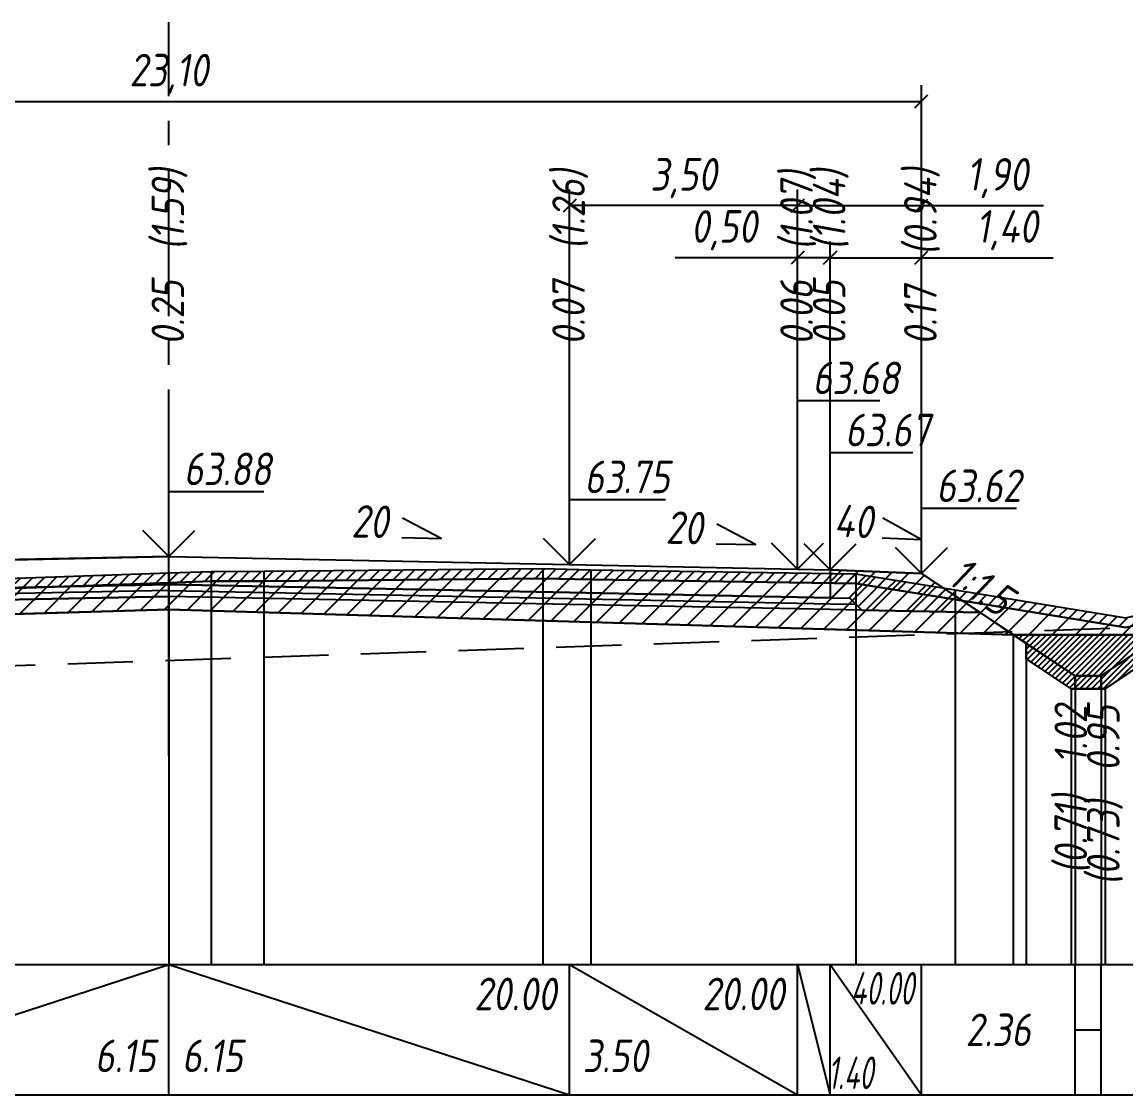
# Model space of a CAD drawing. Extents: x -717 to 1451, y -133302 to 233.
# Drawn here: x 163.7 to 248.4, y -3347 to -3264.6 of the extents above; entities that cross this region are included whole.
import ezdxf
from ezdxf.enums import TextEntityAlignment as Align

# ---------------------------------------------------------------- set-up
doc = ezdxf.new("R2010")
doc.units = 0
doc.linetypes.add('осевая2', pattern=[1.125, 0.75, -0.125, 0.125, -0.125])
doc.linetypes.add('штриховая', pattern=[0.75, 0.5, -0.25])
for name, color, linetype in [('Интерполированный поперечник', 2, 'Continuous'), ('Код_514', 1, 'Continuous'), ('Контур_0', 7, 'Continuous'), ('Контур_2521', 7, 'Continuous'), ('Контур_2564', 7, 'Continuous'), ('Контур_2660', 7, 'Continuous'), ('Контур_2665', 7, 'Continuous'), ('Контур_400', 7, 'Continuous'), ('Контур_508', 7, 'Continuous'), ('Контур_512', 7, 'Continuous'), ('Контур_513', 7, 'Continuous'), ('Контур_818', 7, 'Continuous'), ('Красный поперечник', 1, 'Continuous'), ('Объём_2501', 7, 'Continuous'), ('Объём_2564', 7, 'Continuous'), ('Объём_2650', 7, 'Continuous'), ('Объём_2660', 7, 'Continuous'), ('Объём_2661', 7, 'Continuous'), ('Объём_2663', 7, 'Continuous'), ('Объём_2664', 7, 'Continuous'), ('Объём_2665', 7, 'Continuous'), ('Объём_2666', 7, 'Continuous'), ('Объём_2667', 7, 'Continuous'), ('Объём_2668', 7, 'Continuous'), ('Объём_2669', 7, 'Continuous'), ('Объём_2675', 7, 'Continuous'), ('Ось', 1, 'осевая2'), ('Откосы', 7, 'Continuous'), ('Отметки покрытия', 7, 'Continuous'), ('Рабочие отметки', 7, 'Continuous'), ('Рабочие отметки доп.', 7, 'Continuous'), ('Таблица', 7, 'Continuous'), ('Уклоны проезжей части', 7, 'Continuous'), ('Черный поперечник', 3, 'Continuous')]:
    doc.layers.add(name, color=color, linetype=linetype)
for name, color, linetype, true_color in [('Контур_2540', 2, 'Continuous', 0xffff00), ('Контур_2560', 2, 'Continuous', 0xffff00), ('Контур_2561', 7, 'Continuous', 0xff8040), ('Контур_2562', 3, 'Continuous', 0x00ff00), ('Контур_2563', 7, 'Continuous', 0xff8000), ('Контур_2570', 7, 'Continuous', 0x80ff00), ('Контур_2583', 3, 'Continuous', 0x00ff00), ('Контур_2584', 3, 'Continuous', 0x00ff00), ('Контур_2736', 4, 'Continuous', 0x00ffff), ('Контур_2737', 4, 'Continuous', 0x00ffff), ('Контур_2738', 4, 'Continuous', 0x00ffff), ('Контур_2739', 4, 'Continuous', 0x00ffff), ('Контур_2745', 7, 'Continuous', 0xa4ffff), ('Контур_2747', 4, 'Continuous', 0x00ffff), ('Контур_2748', 4, 'Continuous', 0x00ffff), ('Контур_2749', 4, 'Continuous', 0x00ffff), ('Контур_402', 7, 'Continuous', 0xff6464), ('Контур_703', 4, 'Continuous', 0x00ffff), ('Контур_705', 4, 'Continuous', 0x00ffff), ('Контур_707', 4, 'Continuous', 0x00ffff), ('Контур_720', 131, 'Continuous', 0xaaffff), ('Объём_2500', 7, 'Continuous', 0xc0c0c0), ('Объём_2520', 7, 'Continuous', 0x80ffff), ('Объём_2540', 2, 'Continuous', 0xffff00), ('Объём_2560', 2, 'Continuous', 0xffff00), ('Объём_2561', 7, 'Continuous', 0xff8040), ('Объём_2562', 3, 'Continuous', 0x00ff00), ('Объём_2563', 7, 'Continuous', 0xff8000), ('Объём_2570', 7, 'Continuous', 0x80ff00), ('Объём_2580', 3, 'Continuous', 0x00ff00), ('Объём_2583', 3, 'Continuous', 0x00ff00), ('Объём_2584', 3, 'Continuous', 0x00ff00), ('Объём_2593', 3, 'Continuous', 0x00ff00), ('Объём_2597', 3, 'Continuous', 0x00ff00), ('Объём_2600', 7, 'Continuous', 0x808000), ('Объём_2620', 2, 'Continuous', 0xffff00)]:
    doc.layers.add(name, color=color, linetype=linetype, true_color=true_color)
doc.styles.get("Standard").update_dxf_attribs({"font": 'txt', "height": 2.5})
doc.styles.add('М', font='romand.shx', dxfattribs={"width": 0.8, "oblique": 10, "height": 2.5})
doc.dimstyles.new('ISO-25', dxfattribs={"dimtxt": 2.5, "dimasz": 2.5, "dimexe": 1.25, "dimexo": 0.625, "dimtad": 1, "dimtxsty": 'Standard', "dimcen": 2.5, "dimadec": 0, "dimazin": 0, "dimtfac": 1, "dimtmove": 0, "dimatfit": 3, "dimfxl": 1, "dimarcsym": 0})

# ---------------------------------------------------------------- blocks, each defined once
blk = doc.blocks.new('_Oblique')
at = {"color": 0, "linetype": 'ByBlock', "lineweight": -2}
blk.add_line((-0.5, -0.5), (0.5, 0.5), dxfattribs=at)
blk = doc.blocks.new('*D72')
at = {"color": 0, "lineweight": -2, "transparency": 16777216}
for p, q in [((225.674, -3306.131), (225.674, -3281.491)), ((232.674, -3306.411), (232.674, -3281.491)), ((225.674, -3282.741), (232.674, -3282.741)), ((232.674, -3282.741), (242.787, -3282.741))]:
    blk.add_line(p, q, dxfattribs=at)
at = {"layer": 'Defpoints', "color": 0, "transparency": 16777216}
for p in [(232.674, -3282.741), (225.674, -3306.756), (232.674, -3307.036)]:
    blk.add_point(p, dxfattribs=at)
at = {"color": 0, "lineweight": -2, "transparency": 16777216, "rotation": 180}
blk.add_blockref('_Oblique', (225.674, -3282.741), dxfattribs=at)
at = {"color": 0, "lineweight": -2, "transparency": 16777216}
blk.add_blockref('_Oblique', (232.674, -3282.741), dxfattribs=at)
at = {"color": 0, "transparency": 16777216, "insert": (239.246, -3280.628), "char_height": 2.5, "width": 8.75, "attachment_point": 5, "style": 'М'}
blk.add_mtext('1,40', dxfattribs=at)
blk = doc.blocks.new('*D74')
at = {"color": 0, "lineweight": -2, "transparency": 16777216}
for p, q in [((223.174, -3306.081), (223.174, -3281.491)), ((225.674, -3306.131), (225.674, -3281.491)), ((223.174, -3282.741), (213.77, -3282.741)), ((225.674, -3282.741), (223.174, -3282.741))]:
    blk.add_line(p, q, dxfattribs=at)
at = {"layer": 'Defpoints', "color": 0, "transparency": 16777216}
for p in [(225.674, -3282.741), (223.174, -3306.706), (225.674, -3306.756)]:
    blk.add_point(p, dxfattribs=at)
at = {"color": 0, "lineweight": -2, "transparency": 16777216, "rotation": 180}
blk.add_blockref('_Oblique', (223.174, -3282.741), dxfattribs=at)
at = {"color": 0, "lineweight": -2, "transparency": 16777216}
blk.add_blockref('_Oblique', (225.674, -3282.741), dxfattribs=at)
at = {"color": 0, "transparency": 16777216, "insert": (217.531, -3280.628), "char_height": 2.5, "width": 9.16667, "attachment_point": 5, "style": 'М'}
blk.add_mtext('0,50', dxfattribs=at)
blk = doc.blocks.new('*D76')
at = {"color": 0, "lineweight": -2, "transparency": 16777216}
for p, q in [((205.674, -3305.731), (205.674, -3277.491)), ((223.174, -3306.081), (223.174, -3277.491)), ((223.174, -3278.741), (205.674, -3278.741))]:
    blk.add_line(p, q, dxfattribs=at)
at = {"layer": 'Defpoints', "color": 0, "transparency": 16777216}
for p in [(205.674, -3278.741), (205.674, -3306.356), (223.174, -3306.706)]:
    blk.add_point(p, dxfattribs=at)
at = {"color": 0, "lineweight": -2, "transparency": 16777216, "rotation": 180}
blk.add_blockref('_Oblique', (205.674, -3278.741), dxfattribs=at)
at = {"color": 0, "lineweight": -2, "transparency": 16777216}
blk.add_blockref('_Oblique', (223.174, -3278.741), dxfattribs=at)
at = {"color": 0, "transparency": 16777216, "insert": (214.424, -3276.628), "char_height": 2.5, "width": 9.58333, "attachment_point": 5, "style": 'М'}
blk.add_mtext('3,50', dxfattribs=at)
blk = doc.blocks.new('*D77')
at = {"color": 0, "lineweight": -2, "transparency": 16777216}
for p, q in [((223.174, -3306.081), (223.174, -3277.491)), ((232.674, -3306.411), (232.674, -3277.491)), ((223.174, -3278.741), (232.674, -3278.741)), ((232.674, -3278.741), (242.052, -3278.741))]:
    blk.add_line(p, q, dxfattribs=at)
at = {"layer": 'Defpoints', "color": 0, "transparency": 16777216}
for p in [(223.174, -3278.741), (223.174, -3306.706), (232.674, -3307.036)]:
    blk.add_point(p, dxfattribs=at)
at = {"color": 0, "lineweight": -2, "transparency": 16777216, "rotation": 180}
blk.add_blockref('_Oblique', (223.174, -3278.741), dxfattribs=at)
at = {"color": 0, "lineweight": -2, "transparency": 16777216}
blk.add_blockref('_Oblique', (232.674, -3278.741), dxfattribs=at)
at = {"color": 0, "transparency": 16777216, "insert": (238.512, -3276.628), "char_height": 2.5, "width": 8.75, "attachment_point": 5, "style": 'М'}
blk.add_mtext('1,90', dxfattribs=at)
blk = doc.blocks.new('*D79')
at = {"color": 0, "lineweight": -2, "transparency": 16777216}
for p, q in [((117.174, -3306.411), (117.174, -3269.491)), ((232.674, -3306.411), (232.674, -3269.491)), ((117.174, -3270.741), (232.674, -3270.741))]:
    blk.add_line(p, q, dxfattribs=at)
at = {"layer": 'Defpoints', "color": 0, "transparency": 16777216}
for p in [(232.674, -3270.741), (117.174, -3307.036), (232.674, -3307.036)]:
    blk.add_point(p, dxfattribs=at)
at = {"color": 0, "lineweight": -2, "transparency": 16777216, "rotation": 180}
blk.add_blockref('_Oblique', (117.174, -3270.741), dxfattribs=at)
at = {"color": 0, "lineweight": -2, "transparency": 16777216}
blk.add_blockref('_Oblique', (232.674, -3270.741), dxfattribs=at)
at = {"color": 0, "transparency": 16777216, "insert": (174.924, -3268.628), "char_height": 2.5, "width": 11.25, "attachment_point": 5, "style": 'М'}
blk.add_mtext('23,10', dxfattribs=at)

msp = doc.modelspace()

# ---------------------------------------------------------------- hatches: boundary and pattern name
at = {"layer": 'Объём_2563'}
h = msp.add_hatch(dxfattribs=at)
h.set_pattern_fill('ANSI31', color=256, scale=0.3)
h.paths.add_polyline_path([(227.174, -3308.874), (228.092, -3309.792), (237.174, -3309.974), (232.674, -3306.974), (225.674, -3306.694), (225.674, -3308.844)])
at = {"layer": 'Объём_2570'}
h = msp.add_hatch(dxfattribs=at)
h.set_pattern_fill('ANSI31', color=256, scale=0.2)
h.paths.add_polyline_path([(174.924, -3307.684), (153.762, -3308.427), (150.133, -3308.562), (147.697, -3308.7), (130.694, -3310.082), (123.186, -3313.124), (114.705, -3316.441), (105, -3315.84), (105, -3315.09), (114.705, -3315.691), (123.186, -3312.374), (130.694, -3309.332), (147.697, -3307.95), (150.133, -3307.812), (153.762, -3307.677), (174.924, -3306.934)])
h = msp.add_hatch(dxfattribs=at)
h.set_pattern_fill('ANSI31', color=256, scale=0.2)
h.paths.add_polyline_path([(255.611, -3309.485), (254.295, -3309.712), (248.369, -3311.126), (235.266, -3308.981), (227.652, -3307.745), (207.317, -3307.447), (203.633, -3307.349), (182.215, -3307.552), (178.166, -3307.57), (174.924, -3307.684), (174.924, -3306.934), (178.166, -3306.82), (182.215, -3306.802), (203.633, -3306.599), (207.317, -3306.697), (227.652, -3306.995), (235.266, -3308.231), (248.369, -3310.376), (254.295, -3308.962), (255.611, -3308.735)])
at = {"layer": 'Объём_2600'}
h = msp.add_hatch(dxfattribs=at)
h.set_pattern_fill('ANSI31', color=6, scale=0.4)
h.paths.add_polyline_path([(128.1, -3311.133), (130.694, -3310.082), (147.697, -3308.7), (150.133, -3308.562), (153.762, -3308.427), (174.924, -3307.684), (174.924, -3309.729)])
h = msp.add_hatch(dxfattribs=at)
h.set_pattern_fill('ANSI31', color=6, scale=0.4)
h.paths.add_polyline_path([(244.903, -3311.673), (239.722, -3311.673), (174.924, -3309.729), (174.924, -3307.684), (178.166, -3307.57), (182.215, -3307.552), (203.633, -3307.349), (207.317, -3307.447), (227.652, -3307.745), (235.266, -3308.981), (248.369, -3311.126), (254.062, -3309.767), (251.204, -3311.673)])
at = {"layer": 'Объём_2620'}
h = msp.add_hatch(dxfattribs=at)
h.set_pattern_fill('ANSI31', color=2, scale=0.1)
h.paths.add_polyline_path([(240.713, -3312.333), (239.722, -3311.673), (251.204, -3311.673), (250.213, -3312.333), (250.213, -3313.535), (246.766, -3315.833), (244.161, -3315.833), (240.713, -3313.535)])

# ---------------------------------------------------------------- linework, layer by layer
at = {"layer": 'Интерполированный поперечник', "linetype": 'штриховая', "ltscale": 10, "flags": 128}
msp.add_lwpolyline([(114.705, -3315.691), (248.369, -3311.126)], dxfattribs=at)
at = {"layer": 'Код_514'}
for p, q in [((144.174, -3347), (174.924, -3337)), ((174.924, -3347), (174.924, -3337)), ((174.924, -3337), (205.674, -3347)), ((205.674, -3347), (205.674, -3337)), ((205.674, -3337), (223.174, -3347)), ((223.174, -3347), (223.174, -3337)), ((223.174, -3337), (225.674, -3347)), ((225.674, -3347), (225.674, -3337)), ((225.674, -3337), (232.674, -3347)), ((232.674, -3347), (232.674, -3337)), ((244.463, -3347), (244.463, -3337)), ((246.463, -3347), (246.463, -3337)), ((244.463, -3342), (246.463, -3342))]:
    msp.add_line(p, q, dxfattribs=at)
at = {"layer": 'Контур_0', "flags": 128}
for points in [[(174.924, -3305.679), (144.174, -3306.294), (126.674, -3306.644), (126.674, -3306.644), (126.674, -3306.644), (126.674, -3306.644), (126.674, -3306.644), (124.174, -3306.694), (124.174, -3308.844), (126.674, -3308.794), (126.674, -3308.794), (126.674, -3308.794), (126.674, -3308.794), (126.674, -3308.794), (126.674, -3308.794), (144.174, -3308.444), (174.924, -3307.829), (174.924, -3305.679)], [(174.924, -3305.679), (205.674, -3306.294), (223.174, -3306.644), (223.174, -3306.644), (223.174, -3306.644), (223.174, -3306.644), (223.174, -3306.644), (223.174, -3306.644), (225.674, -3306.694), (225.674, -3308.844), (223.174, -3308.794), (223.174, -3308.794), (223.174, -3308.794), (223.174, -3308.794), (223.174, -3308.794), (223.174, -3308.794), (205.674, -3308.444), (174.924, -3307.829), (174.924, -3305.679)], [(232.674, -3306.974), (232.674, -3306.974)], [(232.674, -3306.974), (239.364, -3311.434), (239.364, -3311.434), (239.364, -3311.434), (239.364, -3311.434), (239.364, -3311.434), (239.364, -3311.434), (239.364, -3311.434), (239.364, -3311.434), (239.364, -3311.434), (239.364, -3311.434), (239.364, -3311.434), (239.364, -3311.434), (239.364, -3311.434), (239.364, -3311.434), (244.463, -3314.833)], [(232.674, -3306.974), (239.364, -3311.434), (239.364, -3311.434), (239.364, -3311.434), (239.364, -3311.434), (239.364, -3311.434), (239.364, -3311.434), (239.364, -3311.434), (239.364, -3311.434), (239.364, -3311.434), (239.364, -3311.434), (239.364, -3311.434), (239.364, -3311.434), (239.364, -3311.434), (239.364, -3311.434), (244.463, -3314.833), (246.463, -3314.833), (255.611, -3308.735)], [(174.924, -3307.829), (144.174, -3308.444), (126.674, -3308.794), (126.674, -3308.794), (126.674, -3308.794), (126.674, -3308.794), (126.674, -3308.794), (126.674, -3308.794), (124.174, -3308.844), (122.674, -3308.874), (121.755, -3309.792), (124.174, -3309.744), (126.674, -3309.694), (126.674, -3309.694), (126.674, -3309.694), (126.674, -3309.694), (126.674, -3309.694), (126.674, -3309.694), (144.174, -3309.344), (174.924, -3308.729), (174.924, -3307.829)], [(174.924, -3307.829), (205.674, -3308.444), (223.174, -3308.794), (223.174, -3308.794), (223.174, -3308.794), (223.174, -3308.794), (223.174, -3308.794), (223.174, -3308.794), (225.674, -3308.844), (227.174, -3308.874), (228.092, -3309.792), (225.674, -3309.744), (223.174, -3309.694), (223.174, -3309.694), (223.174, -3309.694), (223.174, -3309.694), (223.174, -3309.694), (223.174, -3309.694), (205.674, -3309.344), (174.924, -3308.729), (174.924, -3307.829)], [(225.674, -3308.844), (227.174, -3308.874), (228.092, -3309.792), (237.174, -3309.974)]]:
    msp.add_lwpolyline(points, dxfattribs=at)
at = {"layer": 'Контур_2521', "color": 250, "flags": 128}
for points in [[(174.924, -3308.279), (144.174, -3308.894), (126.674, -3309.244), (126.674, -3309.244), (126.674, -3309.244), (126.674, -3309.244), (126.674, -3309.244), (126.674, -3309.244), (124.174, -3309.294), (122.215, -3309.333)], [(174.924, -3308.279), (205.674, -3308.894), (223.174, -3309.244), (223.174, -3309.244), (223.174, -3309.244), (223.174, -3309.244), (223.174, -3309.244), (223.174, -3309.244), (225.674, -3309.294), (227.633, -3309.333)]]:
    msp.add_lwpolyline(points, dxfattribs=at)
at = {"layer": 'Контур_2540', "flags": 128}
for points in [[(144.174, -3309.344), (126.674, -3309.694), (124.174, -3309.744), (121.755, -3309.792), (112.674, -3309.974), (110.125, -3311.673), (174.924, -3309.729), (174.924, -3308.729), (144.174, -3309.344)], [(174.924, -3309.729), (239.722, -3311.673), (237.174, -3309.974), (228.092, -3309.792), (225.674, -3309.744), (223.174, -3309.694), (205.674, -3309.344), (174.924, -3308.729), (174.924, -3309.729)]]:
    msp.add_lwpolyline(points, dxfattribs=at)
at = {"layer": 'Контур_2560', "flags": 128}
msp.add_lwpolyline([(225.674, -3306.694), (232.674, -3306.974), (232.674, -3306.974), (232.674, -3306.974)], dxfattribs=at)
at = {"layer": 'Контур_2561', "flags": 128}
msp.add_lwpolyline([(225.674, -3306.694), (225.674, -3306.694), (232.674, -3306.974), (232.674, -3306.974), (225.674, -3306.694)], dxfattribs=at)
at = {"layer": 'Контур_2562', "flags": 128}
msp.add_lwpolyline([(232.674, -3306.974), (232.674, -3306.974), (232.674, -3306.974), (232.674, -3306.974), (232.674, -3306.974)], dxfattribs=at)
at = {"layer": 'Контур_2563', "flags": 128}
msp.add_lwpolyline([(227.174, -3308.874), (228.092, -3309.792), (237.174, -3309.974), (232.674, -3306.974), (225.674, -3306.694), (225.674, -3308.844), (227.174, -3308.874)], dxfattribs=at)
at = {"layer": 'Контур_2564', "flags": 128}
msp.add_lwpolyline([(225.674, -3306.694), (232.674, -3306.974)], dxfattribs=at)
at = {"layer": 'Контур_2570', "flags": 128}
msp.add_lwpolyline([(80, -3315.606), (94.206, -3315.478), (100.572, -3315.565), (114.705, -3316.441), (123.186, -3313.124), (130.694, -3310.082), (147.697, -3308.7), (150.133, -3308.562), (153.762, -3308.427), (174.924, -3307.684), (178.166, -3307.57), (182.215, -3307.552), (203.633, -3307.349), (207.317, -3307.447), (227.652, -3307.745), (235.266, -3308.981), (248.369, -3311.126), (254.295, -3309.712), (280.611, -3305.179)], dxfattribs=at)
at = {"layer": 'Контур_2583', "flags": 128}
for points in [[(244.463, -3314.833), (240.713, -3312.333), (240.713, -3313.535), (244.161, -3315.833), (244.463, -3315.833), (244.463, -3314.833)], [(250.213, -3313.535), (250.213, -3312.333), (246.463, -3314.833), (246.463, -3315.833), (246.766, -3315.833), (250.213, -3313.535)]]:
    msp.add_lwpolyline(points, dxfattribs=at)
at = {"layer": 'Контур_2584', "flags": 128}
msp.add_lwpolyline([(244.463, -3314.833), (244.463, -3315.833), (246.463, -3315.833), (246.463, -3314.833), (244.463, -3314.833)], dxfattribs=at)
at = {"layer": 'Контур_2660', "flags": 128}
for points in [[(110.125, -3311.673), (174.924, -3309.729)], [(174.924, -3309.729), (239.722, -3311.673)]]:
    msp.add_lwpolyline(points, dxfattribs=at)
at = {"layer": 'Контур_2665', "flags": 128}
msp.add_lwpolyline([(232.674, -3306.974), (232.674, -3306.974)], dxfattribs=at)
at = {"layer": 'Контур_2736', "flags": 128}
for points in [[(232.674, -3306.974), (239.364, -3311.434)], [(239.364, -3311.434), (244.463, -3314.833)]]:
    msp.add_lwpolyline(points, dxfattribs=at)
at = {"layer": 'Контур_2737', "flags": 128}
msp.add_lwpolyline([(239.364, -3311.434), (239.364, -3311.434)], dxfattribs=at)
at = {"layer": 'Контур_2738', "flags": 128}
msp.add_lwpolyline([(239.364, -3311.434), (239.364, -3311.434)], dxfattribs=at)
at = {"layer": 'Контур_2739', "flags": 128}
msp.add_lwpolyline([(239.364, -3311.434), (239.364, -3311.434)], dxfattribs=at)
at = {"layer": 'Контур_2745', "flags": 128}
msp.add_lwpolyline([(239.364, -3311.434), (239.364, -3311.434)], dxfattribs=at)
msp.add_lwpolyline([(239.364, -3311.434), (239.364, -3311.434)], dxfattribs=at)
msp.add_lwpolyline([(239.364, -3311.434), (239.364, -3311.434)], dxfattribs=at)
msp.add_lwpolyline([(239.364, -3311.434), (239.364, -3311.434)], dxfattribs=at)
msp.add_lwpolyline([(239.364, -3311.434), (239.364, -3311.434)], dxfattribs=at)
msp.add_lwpolyline([(239.364, -3311.434), (239.364, -3311.434)], dxfattribs=at)
at = {"layer": 'Контур_2747', "flags": 128}
msp.add_lwpolyline([(239.364, -3311.434), (239.364, -3311.434)], dxfattribs=at)
at = {"layer": 'Контур_2748', "flags": 128}
msp.add_lwpolyline([(239.364, -3311.434), (239.364, -3311.434)], dxfattribs=at)
at = {"layer": 'Контур_2749', "flags": 128}
msp.add_lwpolyline([(239.364, -3311.434), (239.364, -3311.434)], dxfattribs=at)
at = {"layer": 'Контур_400', "flags": 128}
for points in [[(124.174, -3306.694), (126.674, -3306.644), (126.674, -3306.644), (126.674, -3306.644), (126.674, -3306.644), (126.674, -3306.644), (126.674, -3306.644), (144.174, -3306.294), (174.924, -3305.679)], [(174.924, -3305.679), (205.674, -3306.294), (223.174, -3306.644), (223.174, -3306.644), (223.174, -3306.644), (223.174, -3306.644), (223.174, -3306.644), (223.174, -3306.644), (225.674, -3306.694)]]:
    msp.add_lwpolyline(points, dxfattribs=at)
at = {"layer": 'Контур_402', "flags": 128}
msp.add_lwpolyline([(110.125, -3311.673), (174.924, -3309.729), (239.722, -3311.673)], dxfattribs=at)
at = {"layer": 'Контур_508', "flags": 128}
msp.add_lwpolyline([(104, -3317), (105, -3316.312), (105, -3315.09), (110.125, -3311.673), (174.924, -3309.729), (239.722, -3311.673), (240.713, -3312.333), (240.713, -3313.535), (244.161, -3315.833), (244.463, -3315.833), (246.463, -3315.833), (246.766, -3315.833), (250.213, -3313.535), (250.213, -3312.333), (255.611, -3308.735)], dxfattribs=at)
at = {"layer": 'Контур_512', "flags": 128}
msp.add_lwpolyline([(104, -3317), (105, -3316.312), (105, -3315.09), (110.125, -3311.673), (174.924, -3309.729), (239.722, -3311.673), (240.713, -3312.333), (240.713, -3313.535), (244.161, -3315.833), (244.463, -3315.833), (246.463, -3315.833), (246.766, -3315.833), (250.213, -3313.535), (250.213, -3312.333), (255.611, -3308.735)], dxfattribs=at)
at = {"layer": 'Контур_513', "flags": 128}
msp.add_lwpolyline([(104, -3317), (105, -3316.312), (105, -3315.09), (110.125, -3311.673), (174.924, -3309.729), (239.722, -3311.673), (240.713, -3312.333), (240.713, -3313.535), (244.161, -3315.833), (244.463, -3315.833), (246.463, -3315.833), (246.766, -3315.833), (250.213, -3313.535), (250.213, -3312.333), (255.611, -3308.735)], dxfattribs=at)
at = {"layer": 'Контур_703', "flags": 128}
msp.add_lwpolyline([(232.674, -3306.974), (239.364, -3311.434)], dxfattribs=at)
at = {"layer": 'Контур_705', "flags": 128}
msp.add_lwpolyline([(239.364, -3311.434), (239.364, -3311.434)], dxfattribs=at)
at = {"layer": 'Контур_707', "flags": 128}
msp.add_lwpolyline([(246.463, -3314.833), (255.611, -3308.735)], dxfattribs=at)
at = {"layer": 'Контур_720', "flags": 128}
msp.add_lwpolyline([(244.463, -3314.833), (246.463, -3314.833)], dxfattribs=at)
at = {"layer": 'Контур_818', "flags": 128}
msp.add_lwpolyline([(105, -3315.84), (114.705, -3316.441), (123.186, -3313.124), (130.694, -3310.082), (147.697, -3308.7), (150.133, -3308.562), (153.762, -3308.427), (174.924, -3307.684), (178.166, -3307.57), (182.215, -3307.552), (203.633, -3307.349), (207.317, -3307.447), (227.652, -3307.745), (235.266, -3308.981), (248.369, -3311.126), (254.295, -3309.712), (255.611, -3309.485)], dxfattribs=at)
at = {"layer": 'Красный поперечник'}
for p, q in [((144.174, -3306.294), (174.924, -3305.679)), ((174.924, -3305.679), (205.674, -3306.294)), ((205.674, -3306.294), (223.174, -3306.644)), ((223.174, -3306.644), (225.674, -3306.694)), ((225.674, -3306.694), (232.674, -3306.974)), ((232.674, -3306.974), (244.463, -3314.833)), ((246.463, -3314.833), (255.611, -3308.735)), ((174.924, -3309.729), (174.924, -3337)), ((239.722, -3311.673), (239.722, -3337)), ((240.713, -3312.333), (240.713, -3337)), ((240.713, -3313.535), (240.713, -3337)), ((244.463, -3314.833), (246.463, -3314.833)), ((244.161, -3315.833), (244.161, -3337)), ((244.463, -3315.833), (244.463, -3337)), ((246.463, -3315.833), (246.463, -3337)), ((246.766, -3315.833), (246.766, -3337))]:
    msp.add_line(p, q, dxfattribs=at)
at = {"layer": 'Объём_2500', "flags": 128}
for points in [[(174.924, -3305.679), (144.174, -3306.294), (126.674, -3306.644), (126.674, -3306.644), (126.674, -3306.644), (126.674, -3306.644), (126.674, -3306.644), (124.174, -3306.694), (124.174, -3308.844), (126.674, -3308.794), (126.674, -3308.794), (126.674, -3308.794), (126.674, -3308.794), (126.674, -3308.794), (126.674, -3308.794), (144.174, -3308.444), (174.924, -3307.829), (174.924, -3305.679)], [(174.924, -3305.679), (205.674, -3306.294), (223.174, -3306.644), (223.174, -3306.644), (223.174, -3306.644), (223.174, -3306.644), (223.174, -3306.644), (223.174, -3306.644), (225.674, -3306.694), (225.674, -3308.844), (223.174, -3308.794), (223.174, -3308.794), (223.174, -3308.794), (223.174, -3308.794), (223.174, -3308.794), (223.174, -3308.794), (205.674, -3308.444), (174.924, -3307.829), (174.924, -3305.679)]]:
    msp.add_lwpolyline(points, dxfattribs=at)
at = {"layer": 'Объём_2501', "flags": 128}
for points in [[(124.174, -3306.694), (126.674, -3306.644), (126.674, -3306.644), (126.674, -3306.644), (126.674, -3306.644), (126.674, -3306.644), (126.674, -3306.644), (144.174, -3306.294), (174.924, -3305.679)], [(174.924, -3305.679), (205.674, -3306.294), (223.174, -3306.644), (223.174, -3306.644), (223.174, -3306.644), (223.174, -3306.644), (223.174, -3306.644), (223.174, -3306.644), (225.674, -3306.694)]]:
    msp.add_lwpolyline(points, dxfattribs=at)
at = {"layer": 'Объём_2520', "color": 250, "flags": 128}
for points in [[(174.924, -3307.829), (144.174, -3308.444), (126.674, -3308.794), (126.674, -3308.794), (126.674, -3308.794), (126.674, -3308.794), (126.674, -3308.794), (126.674, -3308.794), (124.174, -3308.844), (122.674, -3308.874), (121.755, -3309.792), (124.174, -3309.744), (126.674, -3309.694), (126.674, -3309.694), (126.674, -3309.694), (126.674, -3309.694), (126.674, -3309.694), (126.674, -3309.694), (144.174, -3309.344), (174.924, -3308.729), (174.924, -3307.829)], [(174.924, -3307.829), (205.674, -3308.444), (223.174, -3308.794), (223.174, -3308.794), (223.174, -3308.794), (223.174, -3308.794), (223.174, -3308.794), (223.174, -3308.794), (225.674, -3308.844), (227.174, -3308.874), (228.092, -3309.792), (225.674, -3309.744), (223.174, -3309.694), (223.174, -3309.694), (223.174, -3309.694), (223.174, -3309.694), (223.174, -3309.694), (223.174, -3309.694), (205.674, -3309.344), (174.924, -3308.729), (174.924, -3307.829)]]:
    msp.add_lwpolyline(points, dxfattribs=at)
at = {"layer": 'Объём_2540', "flags": 128}
for points in [[(144.174, -3309.344), (126.674, -3309.694), (124.174, -3309.744), (121.755, -3309.792), (112.674, -3309.974), (110.125, -3311.673), (174.924, -3309.729), (174.924, -3308.729), (144.174, -3309.344)], [(174.924, -3309.729), (239.722, -3311.673), (237.174, -3309.974), (228.092, -3309.792), (225.674, -3309.744), (223.174, -3309.694), (205.674, -3309.344), (174.924, -3308.729), (174.924, -3309.729)]]:
    msp.add_lwpolyline(points, dxfattribs=at)
at = {"layer": 'Объём_2560', "flags": 128}
msp.add_lwpolyline([(225.674, -3306.694), (232.674, -3306.974), (232.674, -3306.974), (232.674, -3306.974)], dxfattribs=at)
at = {"layer": 'Объём_2561', "flags": 128}
msp.add_lwpolyline([(225.674, -3306.694), (225.674, -3306.694), (232.674, -3306.974), (232.674, -3306.974), (225.674, -3306.694)], dxfattribs=at)
at = {"layer": 'Объём_2562', "flags": 128}
msp.add_lwpolyline([(232.674, -3306.974), (232.674, -3306.974), (232.674, -3306.974), (232.674, -3306.974), (232.674, -3306.974)], dxfattribs=at)
at = {"layer": 'Объём_2563', "color": 250, "flags": 128}
msp.add_lwpolyline([(227.174, -3308.874), (228.092, -3309.792), (237.174, -3309.974), (232.674, -3306.974), (225.674, -3306.694), (225.674, -3308.844), (227.174, -3308.874)], dxfattribs=at)
at = {"layer": 'Объём_2564', "flags": 128}
msp.add_lwpolyline([(225.674, -3306.694), (232.674, -3306.974)], dxfattribs=at)
at = {"layer": 'Объём_2570', "flags": 128}
for points in [[(174.924, -3307.684), (153.762, -3308.427), (150.133, -3308.562), (147.697, -3308.7), (130.694, -3310.082), (123.186, -3313.124), (114.705, -3316.441), (105, -3315.84), (105, -3315.09), (114.705, -3315.691), (123.186, -3312.374), (130.694, -3309.332), (147.697, -3307.95), (150.133, -3307.812), (153.762, -3307.677), (174.924, -3306.934), (174.924, -3307.684), (174.924, -3307.684)], [(255.611, -3309.485), (254.295, -3309.712), (248.369, -3311.126), (235.266, -3308.981), (227.652, -3307.745), (207.317, -3307.447), (203.633, -3307.349), (182.215, -3307.552), (178.166, -3307.57), (174.924, -3307.684), (174.924, -3306.934), (178.166, -3306.82), (182.215, -3306.802), (203.633, -3306.599), (207.317, -3306.697), (227.652, -3306.995), (235.266, -3308.231), (248.369, -3310.376), (254.295, -3308.962), (255.611, -3308.735), (255.611, -3309.485), (255.611, -3309.485)]]:
    msp.add_lwpolyline(points, dxfattribs=at)
at = {"layer": 'Объём_2580', "flags": 128}
msp.add_lwpolyline([(232.674, -3306.974), (232.674, -3306.974)], dxfattribs=at)
at = {"layer": 'Объём_2583', "flags": 128}
for points in [[(244.463, -3314.833), (240.713, -3312.333), (240.713, -3313.535), (244.161, -3315.833), (244.463, -3315.833), (244.463, -3314.833)], [(250.213, -3313.535), (250.213, -3312.333), (246.463, -3314.833), (246.463, -3315.833), (246.766, -3315.833), (250.213, -3313.535)]]:
    msp.add_lwpolyline(points, dxfattribs=at)
at = {"layer": 'Объём_2584', "flags": 128}
msp.add_lwpolyline([(244.463, -3314.833), (244.463, -3315.833), (246.463, -3315.833), (246.463, -3314.833), (244.463, -3314.833)], dxfattribs=at)
at = {"layer": 'Объём_2593', "flags": 128}
for points in [[(240.713, -3312.333), (244.463, -3314.833)], [(246.463, -3314.833), (250.213, -3312.333)]]:
    msp.add_lwpolyline(points, dxfattribs=at)
at = {"layer": 'Объём_2597', "flags": 128}
msp.add_lwpolyline([(244.463, -3314.833), (246.463, -3314.833)], dxfattribs=at)
at = {"layer": 'Объём_2620', "flags": 128}
msp.add_lwpolyline([(240.713, -3312.333), (239.722, -3311.673), (251.204, -3311.673), (250.213, -3312.333), (250.213, -3313.535), (246.766, -3315.833), (244.161, -3315.833), (240.713, -3313.535), (240.713, -3312.333), (240.713, -3312.333)], dxfattribs=at)
at = {"layer": 'Объём_2650', "color": 6, "flags": 128}
for points in [[(128.1, -3311.133), (130.694, -3310.082), (147.697, -3308.7), (150.133, -3308.562), (153.762, -3308.427), (174.924, -3307.684), (174.924, -3309.729), (128.1, -3311.133), (128.1, -3311.133)], [(244.903, -3311.673), (239.722, -3311.673), (174.924, -3309.729), (174.924, -3307.684), (178.166, -3307.57), (182.215, -3307.552), (203.633, -3307.349), (207.317, -3307.447), (227.652, -3307.745), (235.266, -3308.981), (248.369, -3311.126), (254.062, -3309.767), (251.204, -3311.673), (244.903, -3311.673), (244.903, -3311.673)]]:
    msp.add_lwpolyline(points, dxfattribs=at)
at = {"layer": 'Объём_2660', "flags": 128}
for points in [[(110.125, -3311.673), (174.924, -3309.729)], [(174.924, -3309.729), (239.722, -3311.673)]]:
    msp.add_lwpolyline(points, dxfattribs=at)
at = {"layer": 'Объём_2661', "flags": 128}
msp.add_lwpolyline([(232.674, -3306.974), (239.364, -3311.434), (239.722, -3311.673)], dxfattribs=at)
at = {"layer": 'Объём_2663', "flags": 128}
for points in [[(239.722, -3311.673), (244.463, -3314.833)], [(246.463, -3314.833), (251.204, -3311.673)]]:
    msp.add_lwpolyline(points, dxfattribs=at)
at = {"layer": 'Объём_2664', "flags": 128}
msp.add_lwpolyline([(244.463, -3314.833), (246.463, -3314.833)], dxfattribs=at)
at = {"layer": 'Объём_2665', "flags": 128}
msp.add_lwpolyline([(232.674, -3306.974), (232.674, -3306.974)], dxfattribs=at)
at = {"layer": 'Объём_2666', "flags": 128}
for points in [[(232.674, -3306.974), (239.364, -3311.434)], [(239.364, -3311.434), (239.722, -3311.673)]]:
    msp.add_lwpolyline(points, dxfattribs=at)
at = {"layer": 'Объём_2667', "flags": 128}
msp.add_lwpolyline([(239.364, -3311.434), (239.364, -3311.434)], dxfattribs=at)
at = {"layer": 'Объём_2668', "flags": 128}
msp.add_lwpolyline([(239.364, -3311.434), (239.364, -3311.434)], dxfattribs=at)
at = {"layer": 'Объём_2669', "flags": 128}
msp.add_lwpolyline([(239.364, -3311.434), (239.364, -3311.434)], dxfattribs=at)
at = {"layer": 'Объём_2675', "flags": 128}
msp.add_lwpolyline([(239.364, -3311.434), (239.364, -3311.434)], dxfattribs=at)
msp.add_lwpolyline([(239.364, -3311.434), (239.364, -3311.434)], dxfattribs=at)
msp.add_lwpolyline([(239.364, -3311.434), (239.364, -3311.434)], dxfattribs=at)
msp.add_lwpolyline([(239.364, -3311.434), (239.364, -3311.434)], dxfattribs=at)
msp.add_lwpolyline([(239.364, -3311.434), (239.364, -3311.434)], dxfattribs=at)
msp.add_lwpolyline([(239.364, -3311.434), (239.364, -3311.434)], dxfattribs=at)
at = {"layer": 'Ось', "ltscale": 15}
msp.add_line((174.924, -3320.971), (174.924, -3264.65), dxfattribs=at)
at = {"layer": 'Откосы', "color": 1, "flags": 128}
for points in [[(192.812, -3304.219), (195.811, -3304.279), (192.842, -3302.72)], [(229.657, -3304.24), (232.655, -3304.36), (229.717, -3302.741)], [(216.937, -3304.702), (219.936, -3304.762), (216.967, -3303.202)]]:
    msp.add_lwpolyline(points, dxfattribs=at)
at = {"layer": 'Отметки покрытия', "color": 1}
for p, q in [((223.174, -3306.644), (223.174, -3293.694)), ((223.174, -3293.694), (229.474, -3293.694)), ((225.674, -3306.694), (225.674, -3297.694)), ((225.674, -3297.694), (232.024, -3297.694)), ((174.924, -3305.679), (174.924, -3300.679)), ((174.924, -3300.679), (182.224, -3300.679)), ((205.674, -3306.294), (205.674, -3301.294)), ((205.674, -3301.294), (213.024, -3301.294)), ((232.674, -3306.974), (232.674, -3301.974)), ((232.674, -3301.974), (239.974, -3301.974)), ((174.924, -3305.679), (172.924, -3303.679)), ((174.924, -3305.679), (176.924, -3303.679)), ((205.674, -3306.294), (203.674, -3304.294)), ((205.674, -3306.294), (207.674, -3304.294)), ((223.174, -3306.644), (221.174, -3304.644)), ((223.174, -3306.644), (225.174, -3304.644)), ((225.674, -3306.694), (223.674, -3304.694)), ((225.674, -3306.694), (227.674, -3304.694)), ((232.674, -3306.974), (230.674, -3304.974)), ((232.674, -3306.974), (234.674, -3304.974))]:
    msp.add_line(p, q, dxfattribs=at)
at = {"layer": 'Таблица'}
for p, q in [((80, -3337), (280.611, -3337)), ((80, -3347), (280.611, -3347))]:
    msp.add_line(p, q, dxfattribs=at)
at = {"layer": 'Черный поперечник', "color": 7}
for p, q in [((174.924, -3306.934), (174.924, -3337)), ((178.166, -3306.82), (178.166, -3337)), ((182.215, -3306.802), (182.215, -3337)), ((203.633, -3306.599), (203.633, -3337)), ((207.317, -3306.697), (207.317, -3337)), ((227.652, -3306.995), (227.652, -3337)), ((235.266, -3308.231), (235.266, -3337))]:
    msp.add_line(p, q, dxfattribs=at)
at = {"layer": 'Черный поперечник', "flags": 128}
msp.add_lwpolyline([(80, -3314.856), (94.206, -3314.728), (100.572, -3314.815), (114.705, -3315.691), (123.186, -3312.374), (130.694, -3309.332), (147.697, -3307.95), (150.133, -3307.812), (153.762, -3307.677), (174.924, -3306.934), (178.166, -3306.82), (182.215, -3306.802), (203.633, -3306.599), (207.317, -3306.697), (227.652, -3306.995), (235.266, -3308.231), (248.369, -3310.376), (254.295, -3308.962), (280.611, -3304.429)], dxfattribs=at)

# ---------------------------------------------------------------- texts
at = {"layer": 'Код_514', "style": 'М', "oblique": 10}
for s, width, p in [('40.00', 0.6, (232.108, -3337.566)), ('20.00', 0.8, (204.674, -3338)), ('20.00', 0.8, (222.174, -3338))]:
    msp.add_text(s, height=2.5, dxfattribs=dict(at, width=width)).set_placement(p, align=Align.TOP_RIGHT)
at = {"layer": 'Код_514', "style": 'М', "oblique": 10, "width": 0.8}
msp.add_text('2.36', height=2.5, dxfattribs=at).set_placement((238.569, -3342), align=Align.MIDDLE_CENTER)
msp.add_text('6.15', height=2.5, dxfattribs=at).set_placement((173.924, -3346), align=Align.BOTTOM_RIGHT)
at = {"layer": 'Код_514', "style": 'М', "oblique": 10}
for s, width, p in [('6.15', 0.8, (175.924, -3346)), ('3.50', 0.8, (206.674, -3346)), ('1.40', 0.6, (225.481, -3347.301))]:
    msp.add_text(s, height=2.5, dxfattribs=dict(at, width=width)).set_placement(p, align=Align.BOTTOM_LEFT)
at = {"layer": 'Отметки покрытия', "color": 1, "style": 'М', "oblique": 10, "width": 0.8}
for s, p in [('63.68', (224.315, -3293.962)), ('63.67', (226.815, -3297.962)), ('63.88', (176.065, -3300.947)), ('63.75', (206.815, -3301.562)), ('63.62', (233.815, -3302.242))]:
    msp.add_text(s, height=2.5, dxfattribs=at).set_placement(p, align=Align.BOTTOM_LEFT)
at = {"layer": 'Рабочие отметки', "color": 1, "style": 'М', "oblique": 10, "width": 0.8}
for s, p in [('0.25', (174.846, -3289.444)), ('0.07', (205.596, -3289.444)), ('0.06', (223.096, -3289.444)), ('0.05', (225.596, -3289.444)), ('0.17', (232.596, -3289.444))]:
    msp.add_text(s, height=2.5, rotation=90, dxfattribs=at).set_placement(p, align=Align.MIDDLE_LEFT)
for s, p in [('1.02', (244.135, -3317.072)), ('0.95', (246.635, -3317.072))]:
    msp.add_text(s, height=2.5, rotation=90, dxfattribs=at).set_placement(p, align=Align.MIDDLE_RIGHT)
at = {"layer": 'Рабочие отметки доп.', "color": 1, "style": 'М', "oblique": 10, "width": 0.8}
for s, p in [('(1.59)', (174.846, -3282.144)), ('(0.94)', (232.596, -3282.544)), ('(1.26)', (205.596, -3282.094)), ('(1.07)', (223.096, -3282.144)), ('(1.04)', (225.596, -3282.144))]:
    msp.add_text(s, height=2.5, rotation=90, dxfattribs=at).set_placement(p, align=Align.MIDDLE_LEFT)
for s, p in [('(0.71)', (244.135, -3323.922)), ('(0.73)', (246.635, -3324.372))]:
    msp.add_text(s, height=2.5, rotation=90, dxfattribs=at).set_placement(p, align=Align.MIDDLE_RIGHT)
at = {"layer": 'Уклоны проезжей части', "color": 1, "style": 'М', "oblique": 10, "width": 0.8}
for s, rotation, p in [('20', 358.85423, (190.319, -3304.986)), ('40', 357.70938, (227.407, -3304.972)), ('20', 358.85423, (214.444, -3305.469)), ('1:1.5', 326.30994, (236.18, -3309.651))]:
    msp.add_text(s, height=2.5, rotation=rotation, dxfattribs=at).set_placement(p, align=Align.BOTTOM_CENTER)

# ---------------------------------------------------------------- dimensions: what is measured, and where the dimension line sits
at = {"color": 5}
dim = msp.add_linear_dim(base=(232.674, -3270.741), p1=(117.174, -3307.036), p2=(232.674, -3307.036), angle=180, dimstyle='ISO-25', override={"dimasz": 1, "dimlfac": 0.2, "dimzin": 0, "dimtxsty": 'М', "dimblk1": 'Oblique', "dimblk2": 'Oblique', "dimsah": 1}, dxfattribs=at)
dim.commit()
dim.dimension.update_dxf_attribs({"geometry": '*D79', "text_midpoint": (174.924, -3268.628)})
dim = msp.add_linear_dim(base=(205.674, -3278.741), p1=(223.174, -3306.706), p2=(205.674, -3306.356), dimstyle='ISO-25', override={"dimasz": 1, "dimlfac": 0.2, "dimzin": 0, "dimtxsty": 'М', "dimblk1": 'Oblique', "dimblk2": 'Oblique', "dimsah": 1}, dxfattribs=at)
dim.commit()
dim.dimension.update_dxf_attribs({"geometry": '*D76', "text_midpoint": (214.424, -3276.628)})
dim = msp.add_linear_dim(base=(223.174, -3278.741), p1=(232.674, -3307.036), p2=(223.174, -3306.706), dimstyle='ISO-25', override={"dimasz": 1, "dimlfac": 0.2, "dimzin": 0, "dimtxsty": 'М', "dimblk1": 'Oblique', "dimblk2": 'Oblique', "dimsah": 1}, dxfattribs=at)
dim.commit()
dim.dimension.update_dxf_attribs({"geometry": '*D77', "text_midpoint": (238.512, -3278.741), "dimtype": 160})
for base, p1, p2, picture, middle in [((225.674, -3282.741), (223.174, -3306.706), (225.674, -3306.756), '*D74', (217.531, -3282.741)), ((232.674, -3282.741), (225.674, -3306.756), (232.674, -3307.036), '*D72', (239.246, -3282.741))]:
    dim = msp.add_linear_dim(base=base, p1=p1, p2=p2, angle=180, dimstyle='ISO-25', override={"dimasz": 1, "dimlfac": 0.2, "dimzin": 0, "dimtxsty": 'М', "dimblk1": 'Oblique', "dimblk2": 'Oblique', "dimsah": 1}, dxfattribs=at)
    dim.commit()
    dim.dimension.update_dxf_attribs({"geometry": picture, "text_midpoint": middle, "dimtype": 160})

doc.saveas('drawing.dxf')
